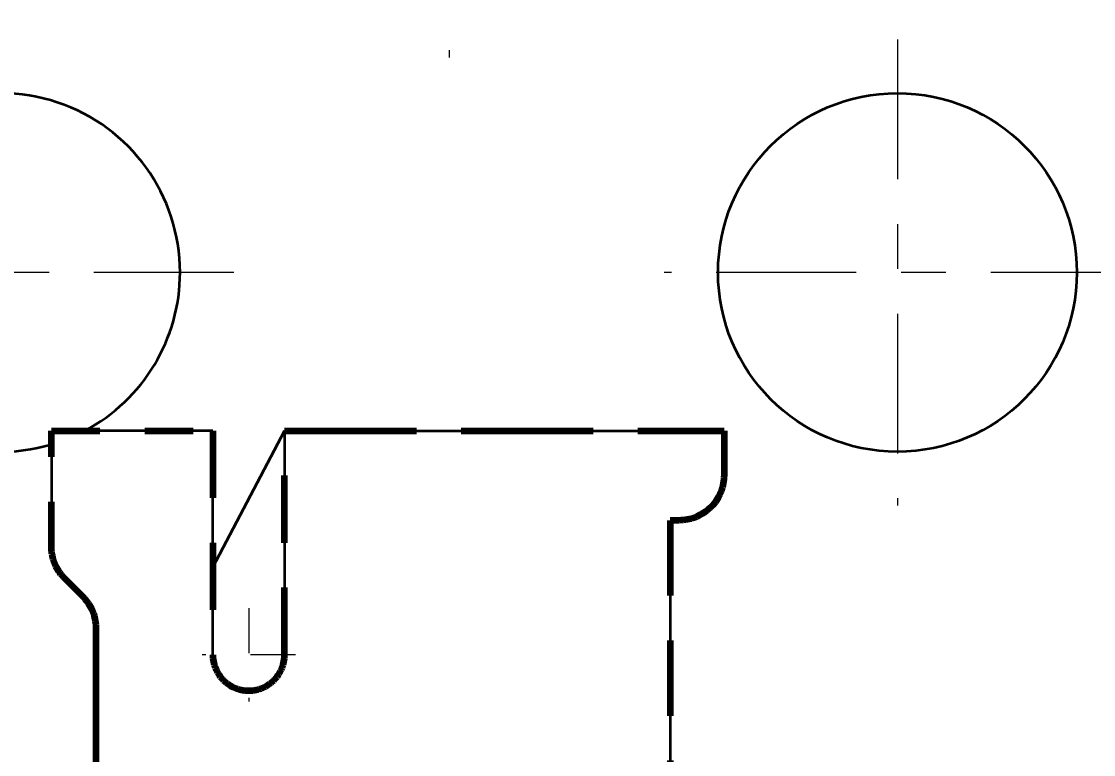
# Model space of a CAD drawing. Extents: x 23 to 417, y 3 to 294.
# Drawn here: x 140.667 to 143.058, y 86.676 to 88.312 of the extents above; entities that cross this region are included whole.
import ezdxf
from ezdxf.enums import TextEntityAlignment as Align

# ---------------------------------------------------------------- set-up
doc = ezdxf.new("R2010")
doc.units = 0
doc.linetypes.add('DASHDOT', pattern=[18.5, 12, -3, 0.5, -3])
doc.linetypes.add('DASHED', pattern=[15, 12, -3])
doc.layers.get('0').update_dxf_attribs({"lineweight": 13})
doc.styles.get("Standard").update_dxf_attribs({"font": 'isocp.shx'})
doc.dimstyles.get("Standard").update_dxf_attribs({"dimtxt": 2.5, "dimasz": 2.5, "dimexe": 1.25, "dimexo": 0.625, "dimtad": 1, "dimtxsty": 'Standard', "dimcen": 2.5, "dimadec": 0, "dimazin": 0, "dimtfac": 1, "dimtmove": 0, "dimatfit": 0, "dimfxl": 0, "dimarcsym": 0})

# ---------------------------------------------------------------- blocks, each defined once
blk = doc.blocks.new('*D489')
at = {"color": 30, "lineweight": 13, "transparency": 16777216}
for p, q in [((139.3107, 96.4887), (139.3107, 76.0052)), ((115.691, 76.0052), (144.3107, 76.0052))]:
    blk.add_line(p, q, dxfattribs=at)
at = {"color": 30, "lineweight": 13, "ltscale": 0.117668, "transparency": 16777216}
blk.add_line((133.7807, 80.7119), (133.7807, 76.0052), dxfattribs=at)
at = {"color": 30, "lineweight": 13, "transparency": 16777216}
for points in [[(131.8488, 75.4876), (133.7807, 76.0052), (131.8488, 76.5228)], [(141.2425, 76.5228), (139.3107, 76.0052), (141.2425, 75.4876)]]:
    blk.add_lwpolyline(points, dxfattribs=at)
for s, height, width, p, p2 in [('[', 2, 1.552527, (124.7289, 78.0052), (125.5052, 78.0052)), (']', 2, 1.552524, (129.0591, 78.0052), (129.8354, 78.0052)), ('27.7', 2, 1.341762, (115.691, 78.0052), (121.7289, 78.0052)), ('1', 2, 2.21984, (126.5052, 78.0052), (128.0591, 78.0052)), ('/', 1, 1.818182, (122.7289, 78.5052), (123.7289, 78.5052))]:
    blk.add_text(s, height=height, dxfattribs=dict(at, width=width)).set_placement(p, p2, align=Align.FIT)
blk = doc.blocks.new('BLOCK4473')
at = {"color": 7, "linetype": 'DASHDOT', "lineweight": 13, "ltscale": 0.13}
for p, q in [((9.7, -55.2), (9.7, -60.4)), ((12.3, -57.8), (7.1, -57.8))]:
    blk.add_line(p, q, dxfattribs=at)
blk = doc.blocks.new('BLOCK4499')
at = {"color": 7, "linetype": 'DASHDOT', "lineweight": 13, "ltscale": 0.026}
for p, q in [((2.466, -61.546), (2.466, -62.586)), ((2.986, -62.066), (1.946, -62.066))]:
    blk.add_line(p, q, dxfattribs=at)
blk = doc.blocks.new('BLOCK4516')
at = {"color": 7, "linetype": 'DASHDOT', "lineweight": 13, "ltscale": 0.13}
for p, q in [((-0.3, -55.2), (-0.3, -60.4)), ((2.3, -57.8), (-2.9, -57.8))]:
    blk.add_line(p, q, dxfattribs=at)
blk = doc.blocks.new('BLOCK4537')
at = {"color": 7, "linetype": 'DASHDOT', "lineweight": 13, "ltscale": 0.13}
for p, q in [((4.7, -50.2), (4.7, -55.4)), ((7.3, -52.8), (2.1, -52.8))]:
    blk.add_line(p, q, dxfattribs=at)
blk = doc.blocks.new('BLOCK4554')
at = {"color": 7, "lineweight": 35, "ltscale": 0.032322}
blk.add_line((0.266, -59.566), (0.266, -60.859), dxfattribs=at)
blk.add_line((0.266, -59.566), (0.266, -60.859), dxfattribs=at)
at = {"color": 7, "lineweight": 35, "ltscale": 0.045}
blk.add_line((2.066, -59.566), (0.266, -59.566), dxfattribs=at)
blk.add_line((2.066, -59.566), (0.266, -59.566), dxfattribs=at)
at = {"color": 7, "lineweight": 35, "ltscale": 0.0625}
for p, q in [((2.066, -62.066), (2.066, -59.566)), ((2.066, -62.066), (2.066, -59.566)), ((2.866, -59.566), (2.866, -62.066)), ((2.866, -59.566), (2.866, -62.066))]:
    blk.add_line(p, q, dxfattribs=at)
at = {"color": 7, "lineweight": 35, "ltscale": 0.043026}
for p, q in [((2.866, -59.566), (2.066, -61.089)), ((2.066, -61.089), (2.866, -59.566))]:
    blk.add_line(p, q, dxfattribs=at)
at = {"color": 7, "lineweight": 35, "ltscale": 0.1225}
blk.add_line((2.866, -59.566), (7.766, -59.566), dxfattribs=at)
blk.add_line((2.866, -59.566), (7.766, -59.566), dxfattribs=at)
at = {"color": 7, "lineweight": 35, "ltscale": 0.0125}
blk.add_line((7.766, -60.066), (7.766, -59.566), dxfattribs=at)
blk.add_line((7.766, -60.066), (7.766, -59.566), dxfattribs=at)
at = {"color": 7, "lineweight": 35, "ltscale": 0.0025}
blk.add_line((7.166, -60.566), (7.266, -60.566), dxfattribs=at)
blk.add_line((7.166, -60.566), (7.266, -60.566), dxfattribs=at)
at = {"color": 7, "lineweight": 35, "ltscale": 0.07}
blk.add_line((7.166, -60.566), (7.166, -63.366), dxfattribs=at)
blk.add_line((7.166, -60.566), (7.166, -63.366), dxfattribs=at)
at = {"color": 7, "lineweight": 35, "ltscale": 0.007322}
blk.add_line((0.412, -61.212), (0.619, -61.419), dxfattribs=at)
blk.add_line((0.412, -61.212), (0.619, -61.419), dxfattribs=at)
at = {"color": 7, "lineweight": 35, "ltscale": 0.162322}
blk.add_line((0.766, -61.773), (0.766, -68.266), dxfattribs=at)
blk.add_line((0.766, -61.773), (0.766, -68.266), dxfattribs=at)
at = {"color": 7, "lineweight": 35}
blk.add_circle((9.7, -57.8), 2, dxfattribs=at)
for centre, radius, start, end in [((-0.3, -57.8), 2, 0, 286.4273), ((-0.3, -57.8), 2, 297.9846, 360), ((7.266, -60.066), 0.5, 270, 360), ((7.266, -60.066), 0.5, 270, 360), ((0.766, -60.859), 0.5, 180, 225), ((0.766, -60.859), 0.5, 180, 225), ((0.266, -61.773), 0.5, 0, 45), ((0.266, -61.773), 0.5, 0, 45), ((2.466, -62.066), 0.4, 180, 360), ((2.466, -62.066), 0.4, 180, 360)]:
    blk.add_arc(centre, radius, start, end, dxfattribs=at)
blk = doc.blocks.new('BLOCK4582')
at = {"color": 7, "linetype": 'DASHED', "lineweight": 140, "ltscale": 0.032322}
blk.add_line((0.266, -60.859), (0.266, -59.566), dxfattribs=at)
at = {"color": 7, "linetype": 'DASHED', "lineweight": 140, "ltscale": 0.045}
blk.add_line((0.266, -59.566), (2.066, -59.566), dxfattribs=at)
at = {"color": 7, "linetype": 'DASHED', "lineweight": 140, "ltscale": 0.0625}
for p, q in [((2.066, -59.566), (2.066, -62.066)), ((2.866, -62.066), (2.866, -59.566))]:
    blk.add_line(p, q, dxfattribs=at)
at = {"color": 7, "linetype": 'DASHED', "lineweight": 140, "ltscale": 0.1225}
blk.add_line((2.866, -59.566), (7.766, -59.566), dxfattribs=at)
at = {"color": 7, "linetype": 'DASHED', "lineweight": 140, "ltscale": 0.0125}
blk.add_line((7.766, -59.566), (7.766, -60.066), dxfattribs=at)
at = {"color": 7, "linetype": 'DASHED', "lineweight": 140, "ltscale": 0.000560896}
blk.add_line((7.761, -60.133), (7.757, -60.155), dxfattribs=at)
at = {"color": 7, "linetype": 'DASHED', "lineweight": 140, "ltscale": 0.000560949}
for p, q in [((7.764, -60.11), (7.761, -60.133)), ((7.288, -60.565), (7.266, -60.566))]:
    blk.add_line(p, q, dxfattribs=at)
at = {"color": 7, "linetype": 'DASHED', "lineweight": 140, "ltscale": 0.000560982}
blk.add_line((7.765, -60.088), (7.764, -60.11), dxfattribs=at)
at = {"color": 7, "linetype": 'DASHED', "lineweight": 140, "ltscale": 0.000560997}
for p, q in [((7.766, -60.066), (7.765, -60.088)), ((7.748, -60.199), (7.741, -60.22))]:
    blk.add_line(p, q, dxfattribs=at)
at = {"color": 7, "linetype": 'DASHED', "lineweight": 140, "ltscale": 0.000560938}
blk.add_line((7.734, -60.241), (7.725, -60.262), dxfattribs=at)
at = {"color": 7, "linetype": 'DASHED', "lineweight": 140, "ltscale": 0.00056096}
for p, q in [((7.741, -60.22), (7.734, -60.241)), ((7.716, -60.283), (7.706, -60.303))]:
    blk.add_line(p, q, dxfattribs=at)
at = {"color": 7, "linetype": 'DASHED', "lineweight": 140, "ltscale": 0.000560886}
blk.add_line((7.753, -60.177), (7.748, -60.199), dxfattribs=at)
at = {"color": 7, "linetype": 'DASHED', "lineweight": 140, "ltscale": 0.000561003}
for p, q in [((7.757, -60.155), (7.753, -60.177)), ((7.656, -60.377), (7.642, -60.395))]:
    blk.add_line(p, q, dxfattribs=at)
at = {"color": 7, "linetype": 'DASHED', "lineweight": 140, "ltscale": 0.000560893}
blk.add_line((7.67, -60.36), (7.656, -60.377), dxfattribs=at)
at = {"color": 7, "linetype": 'DASHED', "lineweight": 140, "ltscale": 0.000560945}
blk.add_line((7.683, -60.341), (7.67, -60.36), dxfattribs=at)
at = {"color": 7, "linetype": 'DASHED', "lineweight": 140, "ltscale": 0.000561002}
blk.add_line((7.695, -60.322), (7.683, -60.341), dxfattribs=at)
at = {"color": 7, "linetype": 'DASHED', "lineweight": 140, "ltscale": 0.000560963}
blk.add_line((7.706, -60.303), (7.695, -60.322), dxfattribs=at)
at = {"color": 7, "linetype": 'DASHED', "lineweight": 140, "ltscale": 0.000560912}
blk.add_line((7.725, -60.262), (7.716, -60.283), dxfattribs=at)
at = {"color": 7, "linetype": 'DASHED', "lineweight": 140, "ltscale": 0.000560965}
blk.add_line((7.522, -60.495), (7.502, -60.506), dxfattribs=at)
at = {"color": 7, "linetype": 'DASHED', "lineweight": 140, "ltscale": 0.000560926}
blk.add_line((7.541, -60.483), (7.522, -60.495), dxfattribs=at)
at = {"color": 7, "linetype": 'DASHED', "lineweight": 140, "ltscale": 0.000560966}
blk.add_line((7.559, -60.47), (7.541, -60.483), dxfattribs=at)
at = {"color": 7, "linetype": 'DASHED', "lineweight": 140, "ltscale": 0.000560937}
blk.add_line((7.577, -60.457), (7.559, -60.47), dxfattribs=at)
at = {"color": 7, "linetype": 'DASHED', "lineweight": 140, "ltscale": 0.000560971}
blk.add_line((7.595, -60.442), (7.577, -60.457), dxfattribs=at)
at = {"color": 7, "linetype": 'DASHED', "lineweight": 140, "ltscale": 0.000560925}
for p, q in [((7.611, -60.427), (7.595, -60.442)), ((7.441, -60.534), (7.42, -60.541))]:
    blk.add_line(p, q, dxfattribs=at)
at = {"color": 7, "linetype": 'DASHED', "lineweight": 140, "ltscale": 0.000561008}
blk.add_line((7.627, -60.411), (7.611, -60.427), dxfattribs=at)
at = {"color": 7, "linetype": 'DASHED', "lineweight": 140, "ltscale": 0.000560905}
blk.add_line((7.642, -60.395), (7.627, -60.411), dxfattribs=at)
at = {"color": 7, "linetype": 'DASHED', "lineweight": 140, "ltscale": 0.0025}
blk.add_line((7.266, -60.566), (7.166, -60.566), dxfattribs=at)
at = {"color": 7, "linetype": 'DASHED', "lineweight": 140, "ltscale": 0.07}
blk.add_line((7.166, -60.566), (7.166, -63.366), dxfattribs=at)
at = {"color": 7, "linetype": 'DASHED', "lineweight": 140, "ltscale": 0.000560942}
blk.add_line((7.31, -60.564), (7.288, -60.565), dxfattribs=at)
at = {"color": 7, "linetype": 'DASHED', "lineweight": 140, "ltscale": 0.000560954}
blk.add_line((7.333, -60.561), (7.31, -60.564), dxfattribs=at)
at = {"color": 7, "linetype": 'DASHED', "lineweight": 140, "ltscale": 0.000560953}
for p, q in [((7.355, -60.558), (7.333, -60.561)), ((7.462, -60.525), (7.441, -60.534))]:
    blk.add_line(p, q, dxfattribs=at)
at = {"color": 7, "linetype": 'DASHED', "lineweight": 140, "ltscale": 0.000560958}
blk.add_line((7.377, -60.553), (7.355, -60.558), dxfattribs=at)
at = {"color": 7, "linetype": 'DASHED', "lineweight": 140, "ltscale": 0.00056095}
blk.add_line((7.399, -60.548), (7.377, -60.553), dxfattribs=at)
at = {"color": 7, "linetype": 'DASHED', "lineweight": 140, "ltscale": 0.000560961}
blk.add_line((7.42, -60.541), (7.399, -60.548), dxfattribs=at)
at = {"color": 7, "linetype": 'DASHED', "lineweight": 140, "ltscale": 0.000560975}
blk.add_line((7.482, -60.516), (7.462, -60.525), dxfattribs=at)
at = {"color": 7, "linetype": 'DASHED', "lineweight": 140, "ltscale": 0.000560933}
blk.add_line((7.502, -60.506), (7.482, -60.516), dxfattribs=at)
at = {"color": 7, "linetype": 'DASHED', "lineweight": 140, "ltscale": 0.00051662}
for p, q in [((0.266, -60.879), (0.266, -60.859)), ((0.766, -61.773), (0.765, -61.752))]:
    blk.add_line(p, q, dxfattribs=at)
at = {"color": 7, "linetype": 'DASHED', "lineweight": 140, "ltscale": 0.000516645}
blk.add_line((0.267, -60.9), (0.266, -60.879), dxfattribs=at)
at = {"color": 7, "linetype": 'DASHED', "lineweight": 140, "ltscale": 0.000516691}
blk.add_line((0.269, -60.92), (0.267, -60.9), dxfattribs=at)
at = {"color": 7, "linetype": 'DASHED', "lineweight": 140, "ltscale": 0.000516663}
blk.add_line((0.272, -60.941), (0.269, -60.92), dxfattribs=at)
at = {"color": 7, "linetype": 'DASHED', "lineweight": 140, "ltscale": 0.000516743}
blk.add_line((0.276, -60.961), (0.272, -60.941), dxfattribs=at)
at = {"color": 7, "linetype": 'DASHED', "lineweight": 140, "ltscale": 0.000516646}
for p, q in [((0.281, -60.981), (0.276, -60.961)), ((0.731, -61.591), (0.723, -61.572)), ((0.755, -61.67), (0.75, -61.65))]:
    blk.add_line(p, q, dxfattribs=at)
at = {"color": 7, "linetype": 'DASHED', "lineweight": 140, "ltscale": 0.000516643}
for p, q in [((0.286, -61.001), (0.281, -60.981)), ((0.75, -61.65), (0.745, -61.63))]:
    blk.add_line(p, q, dxfattribs=at)
at = {"color": 7, "linetype": 'DASHED', "lineweight": 140, "ltscale": 0.000516725}
for p, q in [((0.293, -61.021), (0.286, -61.001)), ((0.745, -61.63), (0.738, -61.61))]:
    blk.add_line(p, q, dxfattribs=at)
at = {"color": 7, "linetype": 'DASHED', "lineweight": 140, "ltscale": 0.000516609}
for p, q in [((0.3, -61.04), (0.293, -61.021)), ((0.695, -61.517), (0.684, -61.499))]:
    blk.add_line(p, q, dxfattribs=at)
at = {"color": 7, "linetype": 'DASHED', "lineweight": 140, "ltscale": 0.000516734}
blk.add_line((0.308, -61.059), (0.3, -61.04), dxfattribs=at)
at = {"color": 7, "linetype": 'DASHED', "lineweight": 140, "ltscale": 0.000516642}
for p, q in [((0.316, -61.078), (0.308, -61.059)), ((0.723, -61.572), (0.715, -61.553))]:
    blk.add_line(p, q, dxfattribs=at)
at = {"color": 7, "linetype": 'DASHED', "lineweight": 140, "ltscale": 0.000516672}
for p, q in [((0.326, -61.097), (0.316, -61.078)), ((0.715, -61.553), (0.705, -61.535))]:
    blk.add_line(p, q, dxfattribs=at)
at = {"color": 7, "linetype": 'DASHED', "lineweight": 140, "ltscale": 0.000516638}
blk.add_line((0.336, -61.114), (0.326, -61.097), dxfattribs=at)
at = {"color": 7, "linetype": 'DASHED', "lineweight": 140, "ltscale": 0.000516689}
blk.add_line((0.347, -61.132), (0.336, -61.114), dxfattribs=at)
at = {"color": 7, "linetype": 'DASHED', "lineweight": 140, "ltscale": 0.000516727}
blk.add_line((0.359, -61.149), (0.347, -61.132), dxfattribs=at)
at = {"color": 7, "linetype": 'DASHED', "lineweight": 140, "ltscale": 0.000516658}
blk.add_line((0.371, -61.166), (0.359, -61.149), dxfattribs=at)
at = {"color": 7, "linetype": 'DASHED', "lineweight": 140, "ltscale": 0.000516625}
blk.add_line((0.384, -61.182), (0.371, -61.166), dxfattribs=at)
at = {"color": 7, "linetype": 'DASHED', "lineweight": 140, "ltscale": 0.000516678}
blk.add_line((0.398, -61.197), (0.384, -61.182), dxfattribs=at)
at = {"color": 7, "linetype": 'DASHED', "lineweight": 140, "ltscale": 0.000516724}
for p, q in [((0.412, -61.212), (0.398, -61.197)), ((0.633, -61.434), (0.619, -61.419))]:
    blk.add_line(p, q, dxfattribs=at)
at = {"color": 7, "linetype": 'DASHED', "lineweight": 140, "ltscale": 0.007322}
blk.add_line((0.619, -61.419), (0.412, -61.212), dxfattribs=at)
at = {"color": 7, "linetype": 'DASHED', "lineweight": 140, "ltscale": 0.000516607}
blk.add_line((0.647, -61.45), (0.633, -61.434), dxfattribs=at)
at = {"color": 7, "linetype": 'DASHED', "lineweight": 140, "ltscale": 0.000516699}
for p, q in [((0.66, -61.466), (0.647, -61.45)), ((0.738, -61.61), (0.731, -61.591))]:
    blk.add_line(p, q, dxfattribs=at)
at = {"color": 7, "linetype": 'DASHED', "lineweight": 140, "ltscale": 0.000516659}
blk.add_line((0.672, -61.482), (0.66, -61.466), dxfattribs=at)
at = {"color": 7, "linetype": 'DASHED', "lineweight": 140, "ltscale": 0.000516726}
blk.add_line((0.684, -61.499), (0.672, -61.482), dxfattribs=at)
at = {"color": 7, "linetype": 'DASHED', "lineweight": 140, "ltscale": 0.00051672}
blk.add_line((0.705, -61.535), (0.695, -61.517), dxfattribs=at)
at = {"color": 7, "linetype": 'DASHED', "lineweight": 140, "ltscale": 0.00051665}
blk.add_line((0.759, -61.69), (0.755, -61.67), dxfattribs=at)
at = {"color": 7, "linetype": 'DASHED', "lineweight": 140, "ltscale": 0.000516757}
blk.add_line((0.762, -61.711), (0.759, -61.69), dxfattribs=at)
at = {"color": 7, "linetype": 'DASHED', "lineweight": 140, "ltscale": 0.000516597}
blk.add_line((0.764, -61.731), (0.762, -61.711), dxfattribs=at)
at = {"color": 7, "linetype": 'DASHED', "lineweight": 140, "ltscale": 0.00051674}
blk.add_line((0.765, -61.752), (0.764, -61.731), dxfattribs=at)
at = {"color": 7, "linetype": 'DASHED', "lineweight": 140, "ltscale": 0.162322}
blk.add_line((0.766, -68.266), (0.766, -61.773), dxfattribs=at)
at = {"color": 7, "linetype": 'DASHED', "lineweight": 140, "ltscale": 0.00046886}
for p, q in [((2.066, -62.066), (2.066, -62.084)), ((2.865, -62.084), (2.866, -62.066)), ((2.494, -62.465), (2.512, -62.463))]:
    blk.add_line(p, q, dxfattribs=at)
at = {"color": 7, "linetype": 'DASHED', "lineweight": 140, "ltscale": 0.000468841}
for p, q in [((2.066, -62.084), (2.067, -62.103)), ((2.864, -62.103), (2.865, -62.084))]:
    blk.add_line(p, q, dxfattribs=at)
at = {"color": 7, "linetype": 'DASHED', "lineweight": 140, "ltscale": 0.000468896}
blk.add_line((2.067, -62.103), (2.069, -62.122), dxfattribs=at)
at = {"color": 7, "linetype": 'DASHED', "lineweight": 140, "ltscale": 0.000468833}
blk.add_line((2.069, -62.122), (2.073, -62.14), dxfattribs=at)
at = {"color": 7, "linetype": 'DASHED', "lineweight": 140, "ltscale": 0.000468829}
blk.add_line((2.073, -62.14), (2.076, -62.159), dxfattribs=at)
at = {"color": 7, "linetype": 'DASHED', "lineweight": 140, "ltscale": 0.000468881}
for p, q in [((2.076, -62.159), (2.081, -62.177)), ((2.081, -62.177), (2.087, -62.195)), ((2.844, -62.195), (2.85, -62.177)), ((2.31, -62.434), (2.328, -62.441))]:
    blk.add_line(p, q, dxfattribs=at)
at = {"color": 7, "linetype": 'DASHED', "lineweight": 140, "ltscale": 0.00046888}
blk.add_line((2.85, -62.177), (2.855, -62.159), dxfattribs=at)
at = {"color": 7, "linetype": 'DASHED', "lineweight": 140, "ltscale": 0.000468831}
blk.add_line((2.855, -62.159), (2.859, -62.14), dxfattribs=at)
at = {"color": 7, "linetype": 'DASHED', "lineweight": 140, "ltscale": 0.000468832}
blk.add_line((2.859, -62.14), (2.862, -62.122), dxfattribs=at)
at = {"color": 7, "linetype": 'DASHED', "lineweight": 140, "ltscale": 0.000468897}
blk.add_line((2.862, -62.122), (2.864, -62.103), dxfattribs=at)
at = {"color": 7, "linetype": 'DASHED', "lineweight": 140, "ltscale": 0.000468816}
blk.add_line((2.087, -62.195), (2.093, -62.212), dxfattribs=at)
at = {"color": 7, "linetype": 'DASHED', "lineweight": 140, "ltscale": 0.000468859}
for p, q in [((2.093, -62.212), (2.101, -62.229)), ((2.531, -62.46), (2.549, -62.457))]:
    blk.add_line(p, q, dxfattribs=at)
at = {"color": 7, "linetype": 'DASHED', "lineweight": 140, "ltscale": 0.000468893}
for p, q in [((2.101, -62.229), (2.109, -62.246)), ((2.822, -62.246), (2.83, -62.229))]:
    blk.add_line(p, q, dxfattribs=at)
at = {"color": 7, "linetype": 'DASHED', "lineweight": 140, "ltscale": 0.000468822}
for p, q in [((2.109, -62.246), (2.118, -62.263)), ((2.813, -62.263), (2.822, -62.246)), ((2.702, -62.388), (2.717, -62.377))]:
    blk.add_line(p, q, dxfattribs=at)
at = {"color": 7, "linetype": 'DASHED', "lineweight": 140, "ltscale": 0.000468875}
for p, q in [((2.118, -62.263), (2.127, -62.279)), ((2.603, -62.441), (2.621, -62.434))]:
    blk.add_line(p, q, dxfattribs=at)
at = {"color": 7, "linetype": 'DASHED', "lineweight": 140, "ltscale": 0.000468797}
blk.add_line((2.127, -62.279), (2.138, -62.295), dxfattribs=at)
at = {"color": 7, "linetype": 'DASHED', "lineweight": 140, "ltscale": 0.000468794}
blk.add_line((2.793, -62.295), (2.804, -62.279), dxfattribs=at)
at = {"color": 7, "linetype": 'DASHED', "lineweight": 140, "ltscale": 0.000468878}
blk.add_line((2.804, -62.279), (2.813, -62.263), dxfattribs=at)
at = {"color": 7, "linetype": 'DASHED', "lineweight": 140, "ltscale": 0.000468857}
for p, q in [((2.83, -62.229), (2.838, -62.212)), ((2.731, -62.365), (2.745, -62.352))]:
    blk.add_line(p, q, dxfattribs=at)
at = {"color": 7, "linetype": 'DASHED', "lineweight": 140, "ltscale": 0.000468818}
blk.add_line((2.838, -62.212), (2.844, -62.195), dxfattribs=at)
at = {"color": 7, "linetype": 'DASHED', "lineweight": 140, "ltscale": 0.00046887}
for p, q in [((2.138, -62.295), (2.149, -62.31)), ((2.276, -62.418), (2.293, -62.427))]:
    blk.add_line(p, q, dxfattribs=at)
at = {"color": 7, "linetype": 'DASHED', "lineweight": 140, "ltscale": 0.000468847}
blk.add_line((2.149, -62.31), (2.16, -62.324), dxfattribs=at)
at = {"color": 7, "linetype": 'DASHED', "lineweight": 140, "ltscale": 0.00046885}
for p, q in [((2.16, -62.324), (2.173, -62.338)), ((2.456, -62.466), (2.475, -62.466))]:
    blk.add_line(p, q, dxfattribs=at)
at = {"color": 7, "linetype": 'DASHED', "lineweight": 140, "ltscale": 0.000468865}
blk.add_line((2.173, -62.338), (2.186, -62.352), dxfattribs=at)
at = {"color": 7, "linetype": 'DASHED', "lineweight": 140, "ltscale": 0.000468853}
for p, q in [((2.186, -62.352), (2.2, -62.365)), ((2.382, -62.457), (2.4, -62.46))]:
    blk.add_line(p, q, dxfattribs=at)
at = {"color": 7, "linetype": 'DASHED', "lineweight": 140, "ltscale": 0.000468871}
for p, q in [((2.2, -62.365), (2.214, -62.377)), ((2.229, -62.388), (2.244, -62.399)), ((2.717, -62.377), (2.731, -62.365))]:
    blk.add_line(p, q, dxfattribs=at)
at = {"color": 7, "linetype": 'DASHED', "lineweight": 140, "ltscale": 0.000468827}
blk.add_line((2.214, -62.377), (2.229, -62.388), dxfattribs=at)
at = {"color": 7, "linetype": 'DASHED', "lineweight": 140, "ltscale": 0.00046882}
for p, q in [((2.244, -62.399), (2.26, -62.409)), ((2.671, -62.409), (2.687, -62.399))]:
    blk.add_line(p, q, dxfattribs=at)
at = {"color": 7, "linetype": 'DASHED', "lineweight": 140, "ltscale": 0.000468861}
for p, q in [((2.26, -62.409), (2.276, -62.418)), ((2.655, -62.418), (2.671, -62.409)), ((2.745, -62.352), (2.758, -62.338))]:
    blk.add_line(p, q, dxfattribs=at)
at = {"color": 7, "linetype": 'DASHED', "lineweight": 140, "ltscale": 0.000468876}
blk.add_line((2.687, -62.399), (2.702, -62.388), dxfattribs=at)
at = {"color": 7, "linetype": 'DASHED', "lineweight": 140, "ltscale": 0.000468854}
for p, q in [((2.758, -62.338), (2.771, -62.324)), ((2.364, -62.452), (2.382, -62.457)), ((2.419, -62.463), (2.437, -62.465)), ((2.568, -62.452), (2.586, -62.447))]:
    blk.add_line(p, q, dxfattribs=at)
at = {"color": 7, "linetype": 'DASHED', "lineweight": 140, "ltscale": 0.000468844}
blk.add_line((2.771, -62.324), (2.782, -62.31), dxfattribs=at)
at = {"color": 7, "linetype": 'DASHED', "lineweight": 140, "ltscale": 0.000468874}
blk.add_line((2.782, -62.31), (2.793, -62.295), dxfattribs=at)
at = {"color": 7, "linetype": 'DASHED', "lineweight": 140, "ltscale": 0.000468824}
blk.add_line((2.293, -62.427), (2.31, -62.434), dxfattribs=at)
at = {"color": 7, "linetype": 'DASHED', "lineweight": 140, "ltscale": 0.000468826}
for p, q in [((2.328, -62.441), (2.345, -62.447)), ((2.586, -62.447), (2.603, -62.441))]:
    blk.add_line(p, q, dxfattribs=at)
at = {"color": 7, "linetype": 'DASHED', "lineweight": 140, "ltscale": 0.000468849}
blk.add_line((2.345, -62.447), (2.364, -62.452), dxfattribs=at)
at = {"color": 7, "linetype": 'DASHED', "lineweight": 140, "ltscale": 0.000468852}
blk.add_line((2.4, -62.46), (2.419, -62.463), dxfattribs=at)
at = {"color": 7, "linetype": 'DASHED', "lineweight": 140, "ltscale": 0.000468851}
for p, q in [((2.437, -62.465), (2.456, -62.466)), ((2.475, -62.466), (2.494, -62.465))]:
    blk.add_line(p, q, dxfattribs=at)
at = {"color": 7, "linetype": 'DASHED', "lineweight": 140, "ltscale": 0.000468846}
blk.add_line((2.512, -62.463), (2.531, -62.46), dxfattribs=at)
at = {"color": 7, "linetype": 'DASHED', "lineweight": 140, "ltscale": 0.000468848}
blk.add_line((2.549, -62.457), (2.568, -62.452), dxfattribs=at)
at = {"color": 7, "linetype": 'DASHED', "lineweight": 140, "ltscale": 0.00046883}
blk.add_line((2.621, -62.434), (2.638, -62.427), dxfattribs=at)
at = {"color": 7, "linetype": 'DASHED', "lineweight": 140, "ltscale": 0.000468864}
blk.add_line((2.638, -62.427), (2.655, -62.418), dxfattribs=at)
blk = doc.blocks.new('BLOCK4583')
at = {"color": 7, "linetype": 'DASHED', "lineweight": 140, "ltscale": 0.032322}
blk.add_line((0.266, -60.859), (0.266, -59.566), dxfattribs=at)
at = {"color": 7, "linetype": 'DASHED', "lineweight": 140, "ltscale": 0.045}
blk.add_line((0.266, -59.566), (2.066, -59.566), dxfattribs=at)
at = {"color": 7, "linetype": 'DASHED', "lineweight": 140, "ltscale": 0.0625}
for p, q in [((2.066, -59.566), (2.066, -62.066)), ((2.866, -62.066), (2.866, -59.566))]:
    blk.add_line(p, q, dxfattribs=at)
at = {"color": 7, "linetype": 'DASHED', "lineweight": 140, "ltscale": 0.1225}
blk.add_line((2.866, -59.566), (7.766, -59.566), dxfattribs=at)
at = {"color": 7, "linetype": 'DASHED', "lineweight": 140, "ltscale": 0.0125}
blk.add_line((7.766, -59.566), (7.766, -60.066), dxfattribs=at)
at = {"color": 7, "linetype": 'DASHED', "lineweight": 140, "ltscale": 0.000560896}
blk.add_line((7.761, -60.133), (7.757, -60.155), dxfattribs=at)
at = {"color": 7, "linetype": 'DASHED', "lineweight": 140, "ltscale": 0.000560949}
for p, q in [((7.764, -60.11), (7.761, -60.133)), ((7.288, -60.565), (7.266, -60.566))]:
    blk.add_line(p, q, dxfattribs=at)
at = {"color": 7, "linetype": 'DASHED', "lineweight": 140, "ltscale": 0.000560982}
blk.add_line((7.765, -60.088), (7.764, -60.11), dxfattribs=at)
at = {"color": 7, "linetype": 'DASHED', "lineweight": 140, "ltscale": 0.000560997}
for p, q in [((7.766, -60.066), (7.765, -60.088)), ((7.748, -60.199), (7.741, -60.22))]:
    blk.add_line(p, q, dxfattribs=at)
at = {"color": 7, "linetype": 'DASHED', "lineweight": 140, "ltscale": 0.000560938}
blk.add_line((7.734, -60.241), (7.725, -60.262), dxfattribs=at)
at = {"color": 7, "linetype": 'DASHED', "lineweight": 140, "ltscale": 0.00056096}
for p, q in [((7.741, -60.22), (7.734, -60.241)), ((7.716, -60.283), (7.706, -60.303))]:
    blk.add_line(p, q, dxfattribs=at)
at = {"color": 7, "linetype": 'DASHED', "lineweight": 140, "ltscale": 0.000560886}
blk.add_line((7.753, -60.177), (7.748, -60.199), dxfattribs=at)
at = {"color": 7, "linetype": 'DASHED', "lineweight": 140, "ltscale": 0.000561003}
for p, q in [((7.757, -60.155), (7.753, -60.177)), ((7.656, -60.377), (7.642, -60.395))]:
    blk.add_line(p, q, dxfattribs=at)
at = {"color": 7, "linetype": 'DASHED', "lineweight": 140, "ltscale": 0.000560893}
blk.add_line((7.67, -60.36), (7.656, -60.377), dxfattribs=at)
at = {"color": 7, "linetype": 'DASHED', "lineweight": 140, "ltscale": 0.000560945}
blk.add_line((7.683, -60.341), (7.67, -60.36), dxfattribs=at)
at = {"color": 7, "linetype": 'DASHED', "lineweight": 140, "ltscale": 0.000561002}
blk.add_line((7.695, -60.322), (7.683, -60.341), dxfattribs=at)
at = {"color": 7, "linetype": 'DASHED', "lineweight": 140, "ltscale": 0.000560963}
blk.add_line((7.706, -60.303), (7.695, -60.322), dxfattribs=at)
at = {"color": 7, "linetype": 'DASHED', "lineweight": 140, "ltscale": 0.000560912}
blk.add_line((7.725, -60.262), (7.716, -60.283), dxfattribs=at)
at = {"color": 7, "linetype": 'DASHED', "lineweight": 140, "ltscale": 0.000560965}
blk.add_line((7.522, -60.495), (7.502, -60.506), dxfattribs=at)
at = {"color": 7, "linetype": 'DASHED', "lineweight": 140, "ltscale": 0.000560926}
blk.add_line((7.541, -60.483), (7.522, -60.495), dxfattribs=at)
at = {"color": 7, "linetype": 'DASHED', "lineweight": 140, "ltscale": 0.000560966}
blk.add_line((7.559, -60.47), (7.541, -60.483), dxfattribs=at)
at = {"color": 7, "linetype": 'DASHED', "lineweight": 140, "ltscale": 0.000560937}
blk.add_line((7.577, -60.457), (7.559, -60.47), dxfattribs=at)
at = {"color": 7, "linetype": 'DASHED', "lineweight": 140, "ltscale": 0.000560971}
blk.add_line((7.595, -60.442), (7.577, -60.457), dxfattribs=at)
at = {"color": 7, "linetype": 'DASHED', "lineweight": 140, "ltscale": 0.000560925}
for p, q in [((7.611, -60.427), (7.595, -60.442)), ((7.441, -60.534), (7.42, -60.541))]:
    blk.add_line(p, q, dxfattribs=at)
at = {"color": 7, "linetype": 'DASHED', "lineweight": 140, "ltscale": 0.000561008}
blk.add_line((7.627, -60.411), (7.611, -60.427), dxfattribs=at)
at = {"color": 7, "linetype": 'DASHED', "lineweight": 140, "ltscale": 0.000560905}
blk.add_line((7.642, -60.395), (7.627, -60.411), dxfattribs=at)
at = {"color": 7, "linetype": 'DASHED', "lineweight": 140, "ltscale": 0.0025}
blk.add_line((7.266, -60.566), (7.166, -60.566), dxfattribs=at)
at = {"color": 7, "linetype": 'DASHED', "lineweight": 140, "ltscale": 0.07}
blk.add_line((7.166, -60.566), (7.166, -63.366), dxfattribs=at)
at = {"color": 7, "linetype": 'DASHED', "lineweight": 140, "ltscale": 0.000560942}
blk.add_line((7.31, -60.564), (7.288, -60.565), dxfattribs=at)
at = {"color": 7, "linetype": 'DASHED', "lineweight": 140, "ltscale": 0.000560954}
blk.add_line((7.333, -60.561), (7.31, -60.564), dxfattribs=at)
at = {"color": 7, "linetype": 'DASHED', "lineweight": 140, "ltscale": 0.000560953}
for p, q in [((7.355, -60.558), (7.333, -60.561)), ((7.462, -60.525), (7.441, -60.534))]:
    blk.add_line(p, q, dxfattribs=at)
at = {"color": 7, "linetype": 'DASHED', "lineweight": 140, "ltscale": 0.000560958}
blk.add_line((7.377, -60.553), (7.355, -60.558), dxfattribs=at)
at = {"color": 7, "linetype": 'DASHED', "lineweight": 140, "ltscale": 0.00056095}
blk.add_line((7.399, -60.548), (7.377, -60.553), dxfattribs=at)
at = {"color": 7, "linetype": 'DASHED', "lineweight": 140, "ltscale": 0.000560961}
blk.add_line((7.42, -60.541), (7.399, -60.548), dxfattribs=at)
at = {"color": 7, "linetype": 'DASHED', "lineweight": 140, "ltscale": 0.000560975}
blk.add_line((7.482, -60.516), (7.462, -60.525), dxfattribs=at)
at = {"color": 7, "linetype": 'DASHED', "lineweight": 140, "ltscale": 0.000560933}
blk.add_line((7.502, -60.506), (7.482, -60.516), dxfattribs=at)
at = {"color": 7, "linetype": 'DASHED', "lineweight": 140, "ltscale": 0.00051662}
for p, q in [((0.266, -60.879), (0.266, -60.859)), ((0.766, -61.773), (0.765, -61.752))]:
    blk.add_line(p, q, dxfattribs=at)
at = {"color": 7, "linetype": 'DASHED', "lineweight": 140, "ltscale": 0.000516645}
blk.add_line((0.267, -60.9), (0.266, -60.879), dxfattribs=at)
at = {"color": 7, "linetype": 'DASHED', "lineweight": 140, "ltscale": 0.000516691}
blk.add_line((0.269, -60.92), (0.267, -60.9), dxfattribs=at)
at = {"color": 7, "linetype": 'DASHED', "lineweight": 140, "ltscale": 0.000516663}
blk.add_line((0.272, -60.941), (0.269, -60.92), dxfattribs=at)
at = {"color": 7, "linetype": 'DASHED', "lineweight": 140, "ltscale": 0.000516743}
blk.add_line((0.276, -60.961), (0.272, -60.941), dxfattribs=at)
at = {"color": 7, "linetype": 'DASHED', "lineweight": 140, "ltscale": 0.000516646}
for p, q in [((0.281, -60.981), (0.276, -60.961)), ((0.731, -61.591), (0.723, -61.572)), ((0.755, -61.67), (0.75, -61.65))]:
    blk.add_line(p, q, dxfattribs=at)
at = {"color": 7, "linetype": 'DASHED', "lineweight": 140, "ltscale": 0.000516643}
for p, q in [((0.286, -61.001), (0.281, -60.981)), ((0.75, -61.65), (0.745, -61.63))]:
    blk.add_line(p, q, dxfattribs=at)
at = {"color": 7, "linetype": 'DASHED', "lineweight": 140, "ltscale": 0.000516725}
for p, q in [((0.293, -61.021), (0.286, -61.001)), ((0.745, -61.63), (0.738, -61.61))]:
    blk.add_line(p, q, dxfattribs=at)
at = {"color": 7, "linetype": 'DASHED', "lineweight": 140, "ltscale": 0.000516609}
for p, q in [((0.3, -61.04), (0.293, -61.021)), ((0.695, -61.517), (0.684, -61.499))]:
    blk.add_line(p, q, dxfattribs=at)
at = {"color": 7, "linetype": 'DASHED', "lineweight": 140, "ltscale": 0.000516734}
blk.add_line((0.308, -61.059), (0.3, -61.04), dxfattribs=at)
at = {"color": 7, "linetype": 'DASHED', "lineweight": 140, "ltscale": 0.000516642}
for p, q in [((0.316, -61.078), (0.308, -61.059)), ((0.723, -61.572), (0.715, -61.553))]:
    blk.add_line(p, q, dxfattribs=at)
at = {"color": 7, "linetype": 'DASHED', "lineweight": 140, "ltscale": 0.000516672}
for p, q in [((0.326, -61.097), (0.316, -61.078)), ((0.715, -61.553), (0.705, -61.535))]:
    blk.add_line(p, q, dxfattribs=at)
at = {"color": 7, "linetype": 'DASHED', "lineweight": 140, "ltscale": 0.000516638}
blk.add_line((0.336, -61.114), (0.326, -61.097), dxfattribs=at)
at = {"color": 7, "linetype": 'DASHED', "lineweight": 140, "ltscale": 0.000516689}
blk.add_line((0.347, -61.132), (0.336, -61.114), dxfattribs=at)
at = {"color": 7, "linetype": 'DASHED', "lineweight": 140, "ltscale": 0.000516727}
blk.add_line((0.359, -61.149), (0.347, -61.132), dxfattribs=at)
at = {"color": 7, "linetype": 'DASHED', "lineweight": 140, "ltscale": 0.000516658}
blk.add_line((0.371, -61.166), (0.359, -61.149), dxfattribs=at)
at = {"color": 7, "linetype": 'DASHED', "lineweight": 140, "ltscale": 0.000516625}
blk.add_line((0.384, -61.182), (0.371, -61.166), dxfattribs=at)
at = {"color": 7, "linetype": 'DASHED', "lineweight": 140, "ltscale": 0.000516678}
blk.add_line((0.398, -61.197), (0.384, -61.182), dxfattribs=at)
at = {"color": 7, "linetype": 'DASHED', "lineweight": 140, "ltscale": 0.000516724}
for p, q in [((0.412, -61.212), (0.398, -61.197)), ((0.633, -61.434), (0.619, -61.419))]:
    blk.add_line(p, q, dxfattribs=at)
at = {"color": 7, "linetype": 'DASHED', "lineweight": 140, "ltscale": 0.007322}
blk.add_line((0.619, -61.419), (0.412, -61.212), dxfattribs=at)
at = {"color": 7, "linetype": 'DASHED', "lineweight": 140, "ltscale": 0.000516607}
blk.add_line((0.647, -61.45), (0.633, -61.434), dxfattribs=at)
at = {"color": 7, "linetype": 'DASHED', "lineweight": 140, "ltscale": 0.000516699}
for p, q in [((0.66, -61.466), (0.647, -61.45)), ((0.738, -61.61), (0.731, -61.591))]:
    blk.add_line(p, q, dxfattribs=at)
at = {"color": 7, "linetype": 'DASHED', "lineweight": 140, "ltscale": 0.000516659}
blk.add_line((0.672, -61.482), (0.66, -61.466), dxfattribs=at)
at = {"color": 7, "linetype": 'DASHED', "lineweight": 140, "ltscale": 0.000516726}
blk.add_line((0.684, -61.499), (0.672, -61.482), dxfattribs=at)
at = {"color": 7, "linetype": 'DASHED', "lineweight": 140, "ltscale": 0.00051672}
blk.add_line((0.705, -61.535), (0.695, -61.517), dxfattribs=at)
at = {"color": 7, "linetype": 'DASHED', "lineweight": 140, "ltscale": 0.00051665}
blk.add_line((0.759, -61.69), (0.755, -61.67), dxfattribs=at)
at = {"color": 7, "linetype": 'DASHED', "lineweight": 140, "ltscale": 0.000516757}
blk.add_line((0.762, -61.711), (0.759, -61.69), dxfattribs=at)
at = {"color": 7, "linetype": 'DASHED', "lineweight": 140, "ltscale": 0.000516597}
blk.add_line((0.764, -61.731), (0.762, -61.711), dxfattribs=at)
at = {"color": 7, "linetype": 'DASHED', "lineweight": 140, "ltscale": 0.00051674}
blk.add_line((0.765, -61.752), (0.764, -61.731), dxfattribs=at)
at = {"color": 7, "linetype": 'DASHED', "lineweight": 140, "ltscale": 0.162322}
blk.add_line((0.766, -68.266), (0.766, -61.773), dxfattribs=at)
at = {"color": 7, "linetype": 'DASHED', "lineweight": 140, "ltscale": 0.00046886}
for p, q in [((2.066, -62.066), (2.066, -62.084)), ((2.865, -62.084), (2.866, -62.066)), ((2.494, -62.465), (2.512, -62.463))]:
    blk.add_line(p, q, dxfattribs=at)
at = {"color": 7, "linetype": 'DASHED', "lineweight": 140, "ltscale": 0.000468841}
for p, q in [((2.066, -62.084), (2.067, -62.103)), ((2.864, -62.103), (2.865, -62.084))]:
    blk.add_line(p, q, dxfattribs=at)
at = {"color": 7, "linetype": 'DASHED', "lineweight": 140, "ltscale": 0.000468896}
blk.add_line((2.067, -62.103), (2.069, -62.122), dxfattribs=at)
at = {"color": 7, "linetype": 'DASHED', "lineweight": 140, "ltscale": 0.000468833}
blk.add_line((2.069, -62.122), (2.073, -62.14), dxfattribs=at)
at = {"color": 7, "linetype": 'DASHED', "lineweight": 140, "ltscale": 0.000468829}
blk.add_line((2.073, -62.14), (2.076, -62.159), dxfattribs=at)
at = {"color": 7, "linetype": 'DASHED', "lineweight": 140, "ltscale": 0.000468881}
for p, q in [((2.076, -62.159), (2.081, -62.177)), ((2.081, -62.177), (2.087, -62.195)), ((2.844, -62.195), (2.85, -62.177)), ((2.31, -62.434), (2.328, -62.441))]:
    blk.add_line(p, q, dxfattribs=at)
at = {"color": 7, "linetype": 'DASHED', "lineweight": 140, "ltscale": 0.00046888}
blk.add_line((2.85, -62.177), (2.855, -62.159), dxfattribs=at)
at = {"color": 7, "linetype": 'DASHED', "lineweight": 140, "ltscale": 0.000468831}
blk.add_line((2.855, -62.159), (2.859, -62.14), dxfattribs=at)
at = {"color": 7, "linetype": 'DASHED', "lineweight": 140, "ltscale": 0.000468832}
blk.add_line((2.859, -62.14), (2.862, -62.122), dxfattribs=at)
at = {"color": 7, "linetype": 'DASHED', "lineweight": 140, "ltscale": 0.000468897}
blk.add_line((2.862, -62.122), (2.864, -62.103), dxfattribs=at)
at = {"color": 7, "linetype": 'DASHED', "lineweight": 140, "ltscale": 0.000468816}
blk.add_line((2.087, -62.195), (2.093, -62.212), dxfattribs=at)
at = {"color": 7, "linetype": 'DASHED', "lineweight": 140, "ltscale": 0.000468859}
for p, q in [((2.093, -62.212), (2.101, -62.229)), ((2.531, -62.46), (2.549, -62.457))]:
    blk.add_line(p, q, dxfattribs=at)
at = {"color": 7, "linetype": 'DASHED', "lineweight": 140, "ltscale": 0.000468893}
for p, q in [((2.101, -62.229), (2.109, -62.246)), ((2.822, -62.246), (2.83, -62.229))]:
    blk.add_line(p, q, dxfattribs=at)
at = {"color": 7, "linetype": 'DASHED', "lineweight": 140, "ltscale": 0.000468822}
for p, q in [((2.109, -62.246), (2.118, -62.263)), ((2.813, -62.263), (2.822, -62.246)), ((2.702, -62.388), (2.717, -62.377))]:
    blk.add_line(p, q, dxfattribs=at)
at = {"color": 7, "linetype": 'DASHED', "lineweight": 140, "ltscale": 0.000468875}
for p, q in [((2.118, -62.263), (2.127, -62.279)), ((2.603, -62.441), (2.621, -62.434))]:
    blk.add_line(p, q, dxfattribs=at)
at = {"color": 7, "linetype": 'DASHED', "lineweight": 140, "ltscale": 0.000468797}
blk.add_line((2.127, -62.279), (2.138, -62.295), dxfattribs=at)
at = {"color": 7, "linetype": 'DASHED', "lineweight": 140, "ltscale": 0.000468794}
blk.add_line((2.793, -62.295), (2.804, -62.279), dxfattribs=at)
at = {"color": 7, "linetype": 'DASHED', "lineweight": 140, "ltscale": 0.000468878}
blk.add_line((2.804, -62.279), (2.813, -62.263), dxfattribs=at)
at = {"color": 7, "linetype": 'DASHED', "lineweight": 140, "ltscale": 0.000468857}
for p, q in [((2.83, -62.229), (2.838, -62.212)), ((2.731, -62.365), (2.745, -62.352))]:
    blk.add_line(p, q, dxfattribs=at)
at = {"color": 7, "linetype": 'DASHED', "lineweight": 140, "ltscale": 0.000468818}
blk.add_line((2.838, -62.212), (2.844, -62.195), dxfattribs=at)
at = {"color": 7, "linetype": 'DASHED', "lineweight": 140, "ltscale": 0.00046887}
for p, q in [((2.138, -62.295), (2.149, -62.31)), ((2.276, -62.418), (2.293, -62.427))]:
    blk.add_line(p, q, dxfattribs=at)
at = {"color": 7, "linetype": 'DASHED', "lineweight": 140, "ltscale": 0.000468847}
blk.add_line((2.149, -62.31), (2.16, -62.324), dxfattribs=at)
at = {"color": 7, "linetype": 'DASHED', "lineweight": 140, "ltscale": 0.00046885}
for p, q in [((2.16, -62.324), (2.173, -62.338)), ((2.456, -62.466), (2.475, -62.466))]:
    blk.add_line(p, q, dxfattribs=at)
at = {"color": 7, "linetype": 'DASHED', "lineweight": 140, "ltscale": 0.000468865}
blk.add_line((2.173, -62.338), (2.186, -62.352), dxfattribs=at)
at = {"color": 7, "linetype": 'DASHED', "lineweight": 140, "ltscale": 0.000468853}
for p, q in [((2.186, -62.352), (2.2, -62.365)), ((2.382, -62.457), (2.4, -62.46))]:
    blk.add_line(p, q, dxfattribs=at)
at = {"color": 7, "linetype": 'DASHED', "lineweight": 140, "ltscale": 0.000468871}
for p, q in [((2.2, -62.365), (2.214, -62.377)), ((2.229, -62.388), (2.244, -62.399)), ((2.717, -62.377), (2.731, -62.365))]:
    blk.add_line(p, q, dxfattribs=at)
at = {"color": 7, "linetype": 'DASHED', "lineweight": 140, "ltscale": 0.000468827}
blk.add_line((2.214, -62.377), (2.229, -62.388), dxfattribs=at)
at = {"color": 7, "linetype": 'DASHED', "lineweight": 140, "ltscale": 0.00046882}
for p, q in [((2.244, -62.399), (2.26, -62.409)), ((2.671, -62.409), (2.687, -62.399))]:
    blk.add_line(p, q, dxfattribs=at)
at = {"color": 7, "linetype": 'DASHED', "lineweight": 140, "ltscale": 0.000468861}
for p, q in [((2.26, -62.409), (2.276, -62.418)), ((2.655, -62.418), (2.671, -62.409)), ((2.745, -62.352), (2.758, -62.338))]:
    blk.add_line(p, q, dxfattribs=at)
at = {"color": 7, "linetype": 'DASHED', "lineweight": 140, "ltscale": 0.000468876}
blk.add_line((2.687, -62.399), (2.702, -62.388), dxfattribs=at)
at = {"color": 7, "linetype": 'DASHED', "lineweight": 140, "ltscale": 0.000468854}
for p, q in [((2.758, -62.338), (2.771, -62.324)), ((2.364, -62.452), (2.382, -62.457)), ((2.419, -62.463), (2.437, -62.465)), ((2.568, -62.452), (2.586, -62.447))]:
    blk.add_line(p, q, dxfattribs=at)
at = {"color": 7, "linetype": 'DASHED', "lineweight": 140, "ltscale": 0.000468844}
blk.add_line((2.771, -62.324), (2.782, -62.31), dxfattribs=at)
at = {"color": 7, "linetype": 'DASHED', "lineweight": 140, "ltscale": 0.000468874}
blk.add_line((2.782, -62.31), (2.793, -62.295), dxfattribs=at)
at = {"color": 7, "linetype": 'DASHED', "lineweight": 140, "ltscale": 0.000468824}
blk.add_line((2.293, -62.427), (2.31, -62.434), dxfattribs=at)
at = {"color": 7, "linetype": 'DASHED', "lineweight": 140, "ltscale": 0.000468826}
for p, q in [((2.328, -62.441), (2.345, -62.447)), ((2.586, -62.447), (2.603, -62.441))]:
    blk.add_line(p, q, dxfattribs=at)
at = {"color": 7, "linetype": 'DASHED', "lineweight": 140, "ltscale": 0.000468849}
blk.add_line((2.345, -62.447), (2.364, -62.452), dxfattribs=at)
at = {"color": 7, "linetype": 'DASHED', "lineweight": 140, "ltscale": 0.000468852}
blk.add_line((2.4, -62.46), (2.419, -62.463), dxfattribs=at)
at = {"color": 7, "linetype": 'DASHED', "lineweight": 140, "ltscale": 0.000468851}
for p, q in [((2.437, -62.465), (2.456, -62.466)), ((2.475, -62.466), (2.494, -62.465))]:
    blk.add_line(p, q, dxfattribs=at)
at = {"color": 7, "linetype": 'DASHED', "lineweight": 140, "ltscale": 0.000468846}
blk.add_line((2.512, -62.463), (2.531, -62.46), dxfattribs=at)
at = {"color": 7, "linetype": 'DASHED', "lineweight": 140, "ltscale": 0.000468848}
blk.add_line((2.549, -62.457), (2.568, -62.452), dxfattribs=at)
at = {"color": 7, "linetype": 'DASHED', "lineweight": 140, "ltscale": 0.00046883}
blk.add_line((2.621, -62.434), (2.638, -62.427), dxfattribs=at)
at = {"color": 7, "linetype": 'DASHED', "lineweight": 140, "ltscale": 0.000468864}
blk.add_line((2.638, -62.427), (2.655, -62.418), dxfattribs=at)

msp = doc.modelspace()

# ---------------------------------------------------------------- block references
at = {"lineweight": 0, "xscale": 0.2, "yscale": 0.2, "zscale": 0.2}
for name in ['BLOCK4554', 'BLOCK4537', 'BLOCK4516', 'BLOCK4473', 'BLOCK4582', 'BLOCK4583', 'BLOCK4499']:
    msp.add_blockref(name, (140.6807, 99.3118), dxfattribs=at)

# ---------------------------------------------------------------- dimensions: what is measured, and where the dimension line sits
at = {"color": 0, "lineweight": 0}
dim = msp.add_linear_dim(base=(133.7807, 76.0052), p1=(139.3107, 96.6887), p2=(133.7807, 80.9119), angle=179.999, dimstyle='Standard', override={"dimlfac": 5}, dxfattribs=at)
dim.commit()
dim.dimension.update_dxf_attribs({"geometry": '*D489', "text_midpoint": (122.7632, 76.0052), "dimtype": 160})

doc.saveas('drawing.dxf')
